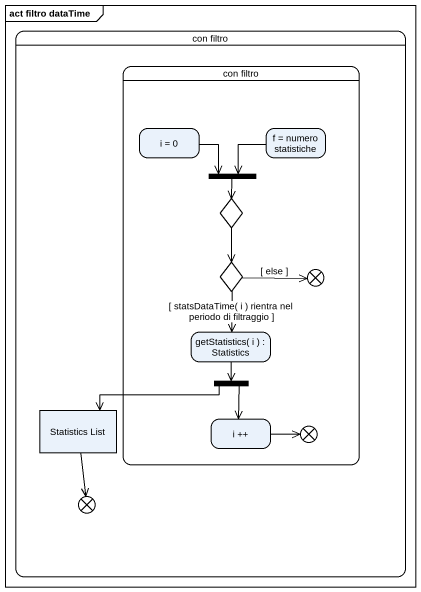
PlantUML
@startuml
mainframe act filtro dataTime
hide empty description
state "con filtro" as con_filtro {
  state "con filtro" as con_filtro_2 {
    state "i = 0" as i_0
    state "f = numero statistiche" as f_numero_statistiche
    state fork1 <<join>>
    state choice1 <<choice>>
    state choice2 <<choice>>
    state flowfinal1 <<end>>
    state "getStatistics( i ) : Statistics" as getStatistics_i_Statistics
    state fork2 <<fork>>
    state "i ++" as i
    state flowfinal2 <<end>>
  }
  state "Statistics List" as Statistics_List <<object>>
  state flowfinal3 <<end>>
}
i_0 -right-> fork1
f_numero_statistiche -left-> fork1
fork1 --> choice1
choice1 --> choice2
choice2 -right-> flowfinal1 : [ else ]
choice2 --> getStatistics_i_Statistics : [ statsDataTime( i ) rientra nel periodo di filtraggio ]
getStatistics_i_Statistics --> fork2
fork2 -left-> Statistics_List
fork2 --> i
Statistics_List --> flowfinal3
i -right-> flowfinal2
@enduml
